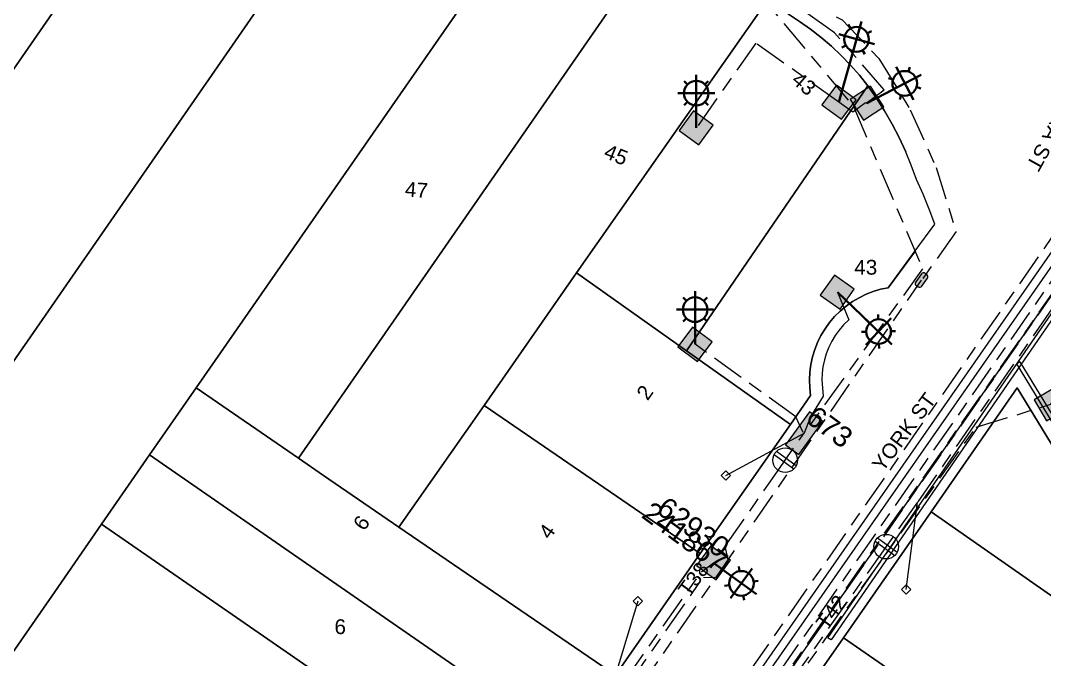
# Model space of a CAD drawing. Header units: metres. Extents: x 309980 to 311407, y 6249141 to 6251386.
# Drawn here: x 310549.5 to 310674.1, y 6249895.7 to 6249973.4 of the extents above; entities that cross this region are included whole.
import ezdxf
from ezdxf.enums import TextEntityAlignment as Align

# ---------------------------------------------------------------- set-up
doc = ezdxf.new("R2010")
doc.units = ezdxf.units.M
doc.linetypes.add('Cable Exist UG', pattern=[8.2, 4, -1.2, 1.8, -1.2])
doc.layers.get('0').update_dxf_attribs({"color": 6})
for name, color, linetype, lineweight in [('Cadastre Buildings_SP_EXT', 9, 'Continuous', 5), ('Cadastre Land Parcels_SP_EXT', 9, 'Continuous', 5), ('Cadastre Road Names_SP_HV_LV_SL_EXT', 9, 'Continuous', 5), ('Cadastre Roads_SP_EXT', 9, 'Continuous', 5)]:
    doc.layers.add(name, color=color, linetype=linetype, lineweight=lineweight)
for name, color, linetype in [('Equip_HV_EXT', 7, 'Continuous'), ('Equip_LV_EXT', 7, 'Continuous'), ('Equip_SP_SL_EXT', 7, 'Continuous'), ('Mains_HV_EXT', 7, 'Continuous'), ('Mains_LV_EXT', 7, 'Continuous'), ('Mains_LV_SL_EXT', 7, 'Continuous'), ('Mains_SL_EXT', 7, 'Continuous'), ('Mains_TR_EXT', 7, 'Continuous'), ('Services_SP_EXT', 7, 'Continuous'), ('SupportsUG_SP_LV_EXT', 7, 'Continuous'), ('SupportsUG_SP_LV_SL_EXT', 7, 'Continuous'), ('UG_Details_SP_MISC', 7, 'Continuous')]:
    doc.layers.add(name, color=color, linetype=linetype)
doc.styles.add('COLUMN_LABEL', font='arial.ttf')
doc.styles.add('iecARIAL', font='arial.ttf', dxfattribs={"height": 2})
doc.styles.add('POLE_LABEL', font='arial.ttf')
doc.styles.get("Standard").update_dxf_attribs({"font": 'arial.ttf'})
doc.linetypes.add('Cable P UG', pattern='A,6,-0.5,["P",Standard,S=1.7,R=0,X=0.5,Y=-1],-2.9', length=9.4)

# ---------------------------------------------------------------- blocks, each defined once
blk = doc.blocks.new('COLUMN_EXT')
blk.add_hatch(color=256).paths.add_polyline_path([(-1.49, 1.48), (-1.49, -1.49), (1.48, -1.49), (1.48, 1.48)])
blk.add_lwpolyline([(-1.49, -1.49), (1.48, -1.49), (1.48, 1.48), (-1.49, 1.48)], close=True)
for tag, height, style, flags, p in [('ASSET_NUM', 2.5, 'COLUMN_LABEL', 8, (2, 2)), ('STRUCTURE_PLANT_NUMBER', 0.2, 'POLE_LABEL', 9, (1.81, 0.03)), ('STREET_CODE', 0.2, 'COLUMN_LABEL', 9, (1.81, -0.2))]:
    blk.add_attdef(tag, text='', height=height, dxfattribs=dict(style=style, flags=flags)).set_placement(p, align=Align.MIDDLE_LEFT)
at = {"flags": 9}
for tag, p in [('COLUMN_TYPE', (1.81, -0.4)), ('OWNED_BY', (1.81, -0.6)), ('STATE', (1.81, -0.8)), ('USAGE', (1.81, -1)), ('LEGEND', (1.81, -1.2)), ('STREETNAME', (1.81, -1.6)), ('SUBURB', (1.81, -1.8)), ('LOCATION', (1.81, -1.4)), ('NOTES', (1.81, -2))]:
    blk.add_attdef(tag, text='', height=0.2, dxfattribs=at).set_placement(p, align=Align.MIDDLE_LEFT)
at = {"flags": 1}
blk.add_attdef('Z', (1.81, -2.35), '', height=0.2, dxfattribs=at)
blk = doc.blocks.new('PILLAR_EXT')
blk.add_hatch(color=256).paths.add_polyline_path([(-2.475, 0.99), (-2.475, -0.99), (2.475, -0.99), (2.475, 0.99)])
blk.add_lwpolyline([(-2.475, -0.99), (2.475, -0.99), (2.475, 0.99), (-2.475, 0.99)], close=True)
at = {"style": 'iecARIAL', "flags": 8}
blk.add_attdef('ASSET_NUM', (1.5, 3.5), '', height=2.5, dxfattribs=at)
for tag, p, flags in [('OWNED_BY', (0, -0.2), 9), ('STATE', (0, -0.4), 9), ('SUPPORT_TYPE', (0, -0.6), 9), ('USAGE', (0, -0.8), 9), ('LEGEND', (0, -1), 9), ('LOCATION', (0, -1.2), 9), ('NOTES', (0, -1.4), 9), ('STREETNAME', (0, -1.8), 9), ('SUBURB', (0, -2), 1), ('PARENT', (0, -1.6), 9)]:
    blk.add_attdef(tag, p, '', height=0.2, dxfattribs=dict(flags=flags))
blk = doc.blocks.new('*U145')
at = {"lineweight": 40}
for p, q in [((0, 0), (-0.35, -3.68)), ((-1.81, -3.58), (-1.45, -4.01)), ((-0.28, -2.93), (-0.71, -7.41)), ((1.74, -5.39), (-2.74, -4.96)), ((1.1, -3.86), (0.66, -4.22)), ((-2.09, -6.48), (-1.65, -6.13)), ((0.82, -6.76), (0.46, -6.33))]:
    blk.add_line(p, q, dxfattribs=at)
blk.add_circle((-0.5, -5.17), 1.5, dxfattribs=at)
at = {"style": 'iecARIAL', "flags": 8}
blk.add_attdef('ASSET_NUM', (1.5, 1.5), '', height=2.5, dxfattribs=at)
for tag, p, height, flags in [('CONSTRUCTED_VOLTAGE', (0.98, -0.65), 0.2, 9), ('CONTROL_TYPE', (0.98, -0.85), 0.2, 9), ('LANTERN_PURPOSE', (0.98, -1.05), 0.2, 9), ('LANTERN_TYPE', (0.98, -1.25), 0.2, 9), ('LNUMBER', (2.18, -3.25), 2.5, 8), ('OPERATING_VOLTAGE', (0.98, -1.65), 0.2, 9), ('ORIENTATION', (0.98, -1.85), 0.2, 9), ('OWNED_BY', (0.98, -2.05), 0.2, 9), ('STATE', (0.98, -2.25), 0.2, 9), ('NO_PHASES', (0.98, -1.45), 0.2, 9), ('USAGE', (0.98, -2.45), 0.2, 9), ('CEXIST', (0.98, -2.65), 0.2, 9), ('CNEW', (0.98, -2.85), 0.2, 9), ('CNUMBER', (0.98, -3.05), 0.2, 9), ('CREMOVE', (0.98, -3.25), 0.2, 9), ('CREPLACE', (0.98, -3.45), 0.2, 9), ('LKINGHEIGHT', (0.98, -3.65), 0.2, 9), ('LBRACKET', (0.98, -3.85), 0.2, 9), ('LBRACKETVOCAB', (0.98, -4.05), 0.2, 9), ('LCATEGORY', (0.98, -4.25), 0.2, 9), ('LCHARGE1', (0.98, -4.45), 0.2, 9), ('LCHARGE1PERCENT', (0.98, -4.65), 0.2, 9), ('LCHARGE2', (0.98, -4.85), 0.2, 9), ('LCHARGE2PERCENT', (0.98, -5.05), 0.2, 9), ('LCHARGE3', (0.98, -5.25), 0.2, 9), ('LCHARGE3PERCENT', (0.98, -5.45), 0.2, 9), ('LEXIST', (0.98, -5.65), 0.2, 9), ('LLAMP', (0.98, -5.85), 0.2, 9), ('LLAMPVOCAB', (0.98, -6.05), 0.2, 9), ('LMAST', (0.98, -6.25), 0.2, 9), ('LMASTVOCAB', (0.98, -6.45), 0.2, 9), ('LNEW', (0.98, -6.65), 0.2, 9), ('LANTNUMBER', (0.98, -6.85), 0.2, 9), ('LOUTREACH', (0.98, -7.25), 0.2, 9), ('LOUTREACHVOCAB', (0.98, -7.45), 0.2, 9), ('LRATECODE', (0.98, -7.65), 0.2, 9), ('LREMOVE', (0.98, -7.85), 0.2, 9), ('LREPLACE', (0.98, -8.05), 0.2, 9), ('LTYPE', (0.98, -8.25), 0.2, 9), ('LTYPEVOCAB', (0.98, -8.45), 0.2, 9), ('LEGEND', (0.98, -8.65), 0.2, 9), ('LOCATION', (0.98, -8.85), 0.2, 9), ('STREETNAME', (0.98, -9.25), 0.2, 9), ('SUBURB', (0.98, -9.45), 0.2, 1), ('NOTES', (0.98, -9.05), 0.2, 9)]:
    blk.add_attdef(tag, p, '', height=height, dxfattribs=dict(flags=flags))
blk = doc.blocks.new('SL_LANTERN_EXT')
at = {"lineweight": 40}
for p, q in [((0, 1.97), (0, 6.47)), ((-1.46, 5.68), (-1.06, 5.28)), ((1.46, 5.68), (1.06, 5.28)), ((-2.25, 4.22), (2.25, 4.22)), ((-1.46, 2.76), (-1.06, 3.16)), ((0, 0), (0, 2.72)), ((1.46, 2.76), (1.06, 3.16))]:
    blk.add_line(p, q, dxfattribs=at)
blk.add_circle((0, 4.22), 1.5, dxfattribs=at)
at = {"style": 'iecARIAL', "flags": 8}
blk.add_attdef('ASSET_NUM', (1.5, 1.5), '', height=2.5, dxfattribs=at)
for tag, p, height, flags in [('CONSTRUCTED_VOLTAGE', (0.98, -0.65), 0.2, 9), ('CONTROL_TYPE', (0.98, -0.85), 0.2, 9), ('LANTERN_PURPOSE', (0.98, -1.05), 0.2, 9), ('LANTERN_TYPE', (0.98, -1.25), 0.2, 9), ('LNUMBER', (2.18, -3.25), 2.5, 8), ('OPERATING_VOLTAGE', (0.98, -1.65), 0.2, 9), ('ORIENTATION', (0.98, -1.85), 0.2, 9), ('OWNED_BY', (0.98, -2.05), 0.2, 9), ('STATE', (0.98, -2.25), 0.2, 9), ('NO_PHASES', (0.98, -1.45), 0.2, 9), ('USAGE', (0.98, -2.45), 0.2, 9), ('CEXIST', (0.98, -2.65), 0.2, 9), ('CNEW', (0.98, -2.85), 0.2, 9), ('CNUMBER', (0.98, -3.05), 0.2, 9), ('CREMOVE', (0.98, -3.25), 0.2, 9), ('CREPLACE', (0.98, -3.45), 0.2, 9), ('LKINGHEIGHT', (0.98, -3.65), 0.2, 9), ('LBRACKET', (0.98, -3.85), 0.2, 9), ('LBRACKETVOCAB', (0.98, -4.05), 0.2, 9), ('LCATEGORY', (0.98, -4.25), 0.2, 9), ('LCHARGE1', (0.98, -4.45), 0.2, 9), ('LCHARGE1PERCENT', (0.98, -4.65), 0.2, 9), ('LCHARGE2', (0.98, -4.85), 0.2, 9), ('LCHARGE2PERCENT', (0.98, -5.05), 0.2, 9), ('LCHARGE3', (0.98, -5.25), 0.2, 9), ('LCHARGE3PERCENT', (0.98, -5.45), 0.2, 9), ('LEXIST', (0.98, -5.65), 0.2, 9), ('LLAMP', (0.98, -5.85), 0.2, 9), ('LLAMPVOCAB', (0.98, -6.05), 0.2, 9), ('LMAST', (0.98, -6.25), 0.2, 9), ('LMASTVOCAB', (0.98, -6.45), 0.2, 9), ('LNEW', (0.98, -6.65), 0.2, 9), ('LANTNUMBER', (0.98, -6.85), 0.2, 9), ('LOUTREACH', (0.98, -7.25), 0.2, 9), ('LOUTREACHVOCAB', (0.98, -7.45), 0.2, 9), ('LRATECODE', (0.98, -7.65), 0.2, 9), ('LREMOVE', (0.98, -7.85), 0.2, 9), ('LREPLACE', (0.98, -8.05), 0.2, 9), ('LTYPE', (0.98, -8.25), 0.2, 9), ('LTYPEVOCAB', (0.98, -8.45), 0.2, 9), ('LEGEND', (0.98, -8.65), 0.2, 9), ('LOCATION', (0.98, -8.85), 0.2, 9), ('STREETNAME', (0.98, -9.25), 0.2, 9), ('SUBURB', (0.98, -9.45), 0.2, 1), ('NOTES', (0.98, -9.05), 0.2, 9)]:
    blk.add_attdef(tag, p, '', height=height, dxfattribs=dict(flags=flags))
blk = doc.blocks.new('*U178')
at = {"lineweight": 40}
for p, q in [((1.13, 9.45), (1.4, 8.96)), ((1.53, 5.48), (2.75, 9.82)), ((-0.03, 8.26), (4.31, 7.05)), ((3.94, 8.66), (3.45, 8.39)), ((0.34, 6.64), (0.83, 6.92)), ((3.15, 5.85), (2.88, 6.34)), ((0, 0), (1.74, 6.21))]:
    blk.add_line(p, q, dxfattribs=at)
blk.add_circle((2.14, 7.65), 1.5, dxfattribs=at)
at = {"style": 'iecARIAL', "flags": 8}
blk.add_attdef('ASSET_NUM', (1.5, 1.5), '', height=2.5, dxfattribs=at)
for tag, p, height, flags in [('CONSTRUCTED_VOLTAGE', (0.98, -0.65), 0.2, 9), ('CONTROL_TYPE', (0.98, -0.85), 0.2, 9), ('LANTERN_PURPOSE', (0.98, -1.05), 0.2, 9), ('LANTERN_TYPE', (0.98, -1.25), 0.2, 9), ('LNUMBER', (2.18, -3.25), 2.5, 8), ('OPERATING_VOLTAGE', (0.98, -1.65), 0.2, 9), ('ORIENTATION', (0.98, -1.85), 0.2, 9), ('OWNED_BY', (0.98, -2.05), 0.2, 9), ('STATE', (0.98, -2.25), 0.2, 9), ('NO_PHASES', (0.98, -1.45), 0.2, 9), ('USAGE', (0.98, -2.45), 0.2, 9), ('CEXIST', (0.98, -2.65), 0.2, 9), ('CNEW', (0.98, -2.85), 0.2, 9), ('CNUMBER', (0.98, -3.05), 0.2, 9), ('CREMOVE', (0.98, -3.25), 0.2, 9), ('CREPLACE', (0.98, -3.45), 0.2, 9), ('LKINGHEIGHT', (0.98, -3.65), 0.2, 9), ('LBRACKET', (0.98, -3.85), 0.2, 9), ('LBRACKETVOCAB', (0.98, -4.05), 0.2, 9), ('LCATEGORY', (0.98, -4.25), 0.2, 9), ('LCHARGE1', (0.98, -4.45), 0.2, 9), ('LCHARGE1PERCENT', (0.98, -4.65), 0.2, 9), ('LCHARGE2', (0.98, -4.85), 0.2, 9), ('LCHARGE2PERCENT', (0.98, -5.05), 0.2, 9), ('LCHARGE3', (0.98, -5.25), 0.2, 9), ('LCHARGE3PERCENT', (0.98, -5.45), 0.2, 9), ('LEXIST', (0.98, -5.65), 0.2, 9), ('LLAMP', (0.98, -5.85), 0.2, 9), ('LLAMPVOCAB', (0.98, -6.05), 0.2, 9), ('LMAST', (0.98, -6.25), 0.2, 9), ('LMASTVOCAB', (0.98, -6.45), 0.2, 9), ('LNEW', (0.98, -6.65), 0.2, 9), ('LANTNUMBER', (0.98, -6.85), 0.2, 9), ('LOUTREACH', (0.98, -7.25), 0.2, 9), ('LOUTREACHVOCAB', (0.98, -7.45), 0.2, 9), ('LRATECODE', (0.98, -7.65), 0.2, 9), ('LREMOVE', (0.98, -7.85), 0.2, 9), ('LREPLACE', (0.98, -8.05), 0.2, 9), ('LTYPE', (0.98, -8.25), 0.2, 9), ('LTYPEVOCAB', (0.98, -8.45), 0.2, 9), ('LEGEND', (0.98, -8.65), 0.2, 9), ('LOCATION', (0.98, -8.85), 0.2, 9), ('STREETNAME', (0.98, -9.25), 0.2, 9), ('SUBURB', (0.98, -9.45), 0.2, 1), ('NOTES', (0.98, -9.05), 0.2, 9)]:
    blk.add_attdef(tag, p, '', height=height, dxfattribs=dict(flags=flags))
blk = doc.blocks.new('*U177')
at = {"lineweight": 40}
for p, q in [((0, 0), (3.94, -3.76)), ((3.39, -3.24), (6.64, -6.35)), ((6.57, -3.16), (3.46, -6.42)), ((4.97, -2.73), (4.98, -3.29)), ((2.96, -4.84), (3.52, -4.83)), ((7.08, -4.74), (6.52, -4.76)), ((5.07, -6.85), (5.05, -6.29))]:
    blk.add_line(p, q, dxfattribs=at)
blk.add_circle((5.02, -4.79), 1.5, dxfattribs=at)
at = {"style": 'iecARIAL', "flags": 8}
blk.add_attdef('ASSET_NUM', (1.5, 1.5), '', height=2.5, dxfattribs=at)
for tag, p, height, flags in [('CONSTRUCTED_VOLTAGE', (0.98, -0.65), 0.2, 9), ('CONTROL_TYPE', (0.98, -0.85), 0.2, 9), ('LANTERN_PURPOSE', (0.98, -1.05), 0.2, 9), ('LANTERN_TYPE', (0.98, -1.25), 0.2, 9), ('LNUMBER', (2.18, -3.25), 2.5, 8), ('OPERATING_VOLTAGE', (0.98, -1.65), 0.2, 9), ('ORIENTATION', (0.98, -1.85), 0.2, 9), ('OWNED_BY', (0.98, -2.05), 0.2, 9), ('STATE', (0.98, -2.25), 0.2, 9), ('NO_PHASES', (0.98, -1.45), 0.2, 9), ('USAGE', (0.98, -2.45), 0.2, 9), ('CEXIST', (0.98, -2.65), 0.2, 9), ('CNEW', (0.98, -2.85), 0.2, 9), ('CNUMBER', (0.98, -3.05), 0.2, 9), ('CREMOVE', (0.98, -3.25), 0.2, 9), ('CREPLACE', (0.98, -3.45), 0.2, 9), ('LKINGHEIGHT', (0.98, -3.65), 0.2, 9), ('LBRACKET', (0.98, -3.85), 0.2, 9), ('LBRACKETVOCAB', (0.98, -4.05), 0.2, 9), ('LCATEGORY', (0.98, -4.25), 0.2, 9), ('LCHARGE1', (0.98, -4.45), 0.2, 9), ('LCHARGE1PERCENT', (0.98, -4.65), 0.2, 9), ('LCHARGE2', (0.98, -4.85), 0.2, 9), ('LCHARGE2PERCENT', (0.98, -5.05), 0.2, 9), ('LCHARGE3', (0.98, -5.25), 0.2, 9), ('LCHARGE3PERCENT', (0.98, -5.45), 0.2, 9), ('LEXIST', (0.98, -5.65), 0.2, 9), ('LLAMP', (0.98, -5.85), 0.2, 9), ('LLAMPVOCAB', (0.98, -6.05), 0.2, 9), ('LMAST', (0.98, -6.25), 0.2, 9), ('LMASTVOCAB', (0.98, -6.45), 0.2, 9), ('LNEW', (0.98, -6.65), 0.2, 9), ('LANTNUMBER', (0.98, -6.85), 0.2, 9), ('LOUTREACH', (0.98, -7.25), 0.2, 9), ('LOUTREACHVOCAB', (0.98, -7.45), 0.2, 9), ('LRATECODE', (0.98, -7.65), 0.2, 9), ('LREMOVE', (0.98, -7.85), 0.2, 9), ('LREPLACE', (0.98, -8.05), 0.2, 9), ('LTYPE', (0.98, -8.25), 0.2, 9), ('LTYPEVOCAB', (0.98, -8.45), 0.2, 9), ('LEGEND', (0.98, -8.65), 0.2, 9), ('LOCATION', (0.98, -8.85), 0.2, 9), ('STREETNAME', (0.98, -9.25), 0.2, 9), ('SUBURB', (0.98, -9.45), 0.2, 1), ('NOTES', (0.98, -9.05), 0.2, 9)]:
    blk.add_attdef(tag, p, '', height=height, dxfattribs=dict(flags=flags))
blk = doc.blocks.new('CCP_EXT')
at = {"flags": 9}
for tag, p in [('STATE', (0, -1.8)), ('LEGEND', (0, -1.4)), ('LIFE_SUPPORT', (0, -1.6)), ('NOTES', (0, -2))]:
    blk.add_attdef(tag, text='', height=0.2, dxfattribs=at).set_placement(p, align=Align.MIDDLE_LEFT)
blk.add_wipeout([(0, 0.57), (0.57, 0), (0, -0.57), (-0.57, 0)])
blk.add_lwpolyline([(-0.57, 0), (0, 0.57), (0.57, 0), (0, -0.57), (-0.57, 0)])
at = {"flags": 1}
blk.add_attdef('Z', (0, 0), '', height=0.2, dxfattribs=at)
at = {"flags": 9}
for tag, p in [('CCP_TYPE', (0, 0)), ('CONSTRUCTED_VOLTAGE', (0, -0.2)), ('OPERATING_VOLTAGE', (0, -0.6)), ('ORIENTATION', (0, -0.8)), ('OWNED_BY', (0, -1)), ('NO_PHASES', (0, -0.4)), ('USAGE', (0, -1.2))]:
    blk.add_attdef(tag, text='', height=0.2, dxfattribs=at).set_placement(p, align=Align.MIDDLE_LEFT)
blk = doc.blocks.new('HV_STJ_EXT')
h = blk.add_hatch(color=256)
edge = h.paths.add_edge_path()
edge.add_ellipse((-0.59, 0.13), major_axis=(0.226, 0.226), ratio=1, start_angle=45, end_angle=135)
edge.add_line((-0.91, 0.13), (-0.91, -0.13))
edge.add_ellipse((-0.59, -0.13), major_axis=(0.226, 0.226), ratio=1, start_angle=135, end_angle=225)
edge.add_line((-0.59, -0.45), (0.59, -0.45))
edge.add_ellipse((0.59, -0.13), major_axis=(-0.226, 0.226), ratio=1, start_angle=135, end_angle=225)
edge.add_line((0.91, -0.13), (0.91, 0.13))
edge.add_ellipse((0.59, 0.13), major_axis=(-0.226, 0.226), ratio=1, start_angle=225, end_angle=315)
edge.add_line((0.59, 0.45), (-0.59, 0.45))
blk.add_lwpolyline([(-0.91, 0.13), (-0.91, -0.13, 0.414214), (-0.59, -0.45), (0.59, -0.45, 0.414214), (0.91, -0.13), (0.91, 0.13, 0.414214), (0.59, 0.45), (-0.59, 0.45, 0.414214)], format="xyb", close=True)
for tag, flags, p in [('ORIENTATION', 9, (1.5, 0)), ('Z', 1, (1.5, -0.8)), ('USAGE', 9, (1.5, -0.2)), ('LEGEND', 9, (1.5, -0.4)), ('NOTES', 9, (1.5, -0.6))]:
    blk.add_attdef(tag, text='', height=0.2, dxfattribs=dict(flags=flags)).set_placement(p, align=Align.MIDDLE_LEFT)
blk = doc.blocks.new('LV_UG_LINKS_CLOSED_EXT')
blk.add_wipeout([(-1.06, 1.06), (-1.18, 0.92), (-1.29, 0.76), (-1.37, 0.59), (-1.43, 0.42), (-1.48, 0.23), (-1.49, 0.05), (-1.49, -0.14), (-1.46, -0.33), (-1.41, -0.51), (-1.33, -0.68), (-1.24, -0.84), (-1.12, -0.99), (-0.99, -1.12), (-0.84, -1.24), (-0.68, -1.33), (-0.51, -1.41), (-0.33, -1.46), (-0.14, -1.49), (0.05, -1.49), (0.23, -1.48), (0.42, -1.43), (0.59, -1.37), (0.76, -1.29), (0.92, -1.18), (1.06, -1.06), (1.18, -0.92), (1.29, -0.76), (1.37, -0.59), (1.43, -0.42), (1.48, -0.23), (1.49, -0.05), (1.49, 0.14), (1.46, 0.33), (1.41, 0.51), (1.33, 0.68), (1.24, 0.84), (1.12, 0.99), (0.99, 1.12), (0.84, 1.24), (0.68, 1.33), (0.51, 1.41), (0.33, 1.46), (0.14, 1.49), (-0.05, 1.49), (-0.23, 1.48), (-0.42, 1.43), (-0.59, 1.37), (-0.76, 1.29), (-0.92, 1.18)])
for p, q in [((-0.25, -1.48), (-0.25, 1.48)), ((0.25, -1.48), (0.25, 1.48))]:
    blk.add_line(p, q)
blk.add_circle((0, 0), 1.5)
at = {"flags": 9}
for tag, p in [('ACTUAL_STATUS', (0, 0)), ('CONSTRUCTED_VOLTAGE', (0, -0.2)), ('OPERATING_VOLTAGE', (0, -0.6)), ('ORIENTATION', (0, -0.8)), ('STATE', (0, -1)), ('SWITCH_TYPE', (0, -1.2)), ('NO_PHASES', (0, -0.4)), ('USAGE', (0, -1.4)), ('NOTES', (0, -1.6))]:
    blk.add_attdef(tag, text='', height=0.2, dxfattribs=at).set_placement(p, align=Align.MIDDLE_LEFT)
at = {"flags": 1}
blk.add_attdef('Z', (0, 0), '', height=0.2, dxfattribs=at)

msp = doc.modelspace()

# ---------------------------------------------------------------- linework, layer by layer
at = {"layer": 'Cadastre Buildings_SP_EXT', "linetype": 'Continuous'}
for points in [[(310559.82, 6249983.66), (310533.98, 6249985.56), (310511.01, 6249952.6), (310529.44, 6249939.85), (310559.82, 6249983.66)], [(310583.26, 6249981.91), (310571.45, 6249982.79), (310559.82, 6249983.66), (310529.44, 6249939.85), (310515.05, 6249918.95), (310523.35, 6249913.12), (310531.58, 6249907.37), (310583.26, 6249981.91)], [(310548.15, 6249896.01), (310553.69, 6249903.93), (310559.35, 6249912.15), (310565.18, 6249920.6), (310570.87, 6249928.74), (310606.64, 6249980.22), (310594.79, 6249981.07), (310583.26, 6249981.91), (310531.58, 6249907.37), (310539.69, 6249901.71), (310548.15, 6249896.01)]]:
    msp.add_lwpolyline(points, close=True, dxfattribs=at)
at = {"layer": 'Cadastre Land Parcels_SP_EXT', "linetype": 'Continuous'}
for points in [[(310624.06, 6249978.91), (310606.64, 6249980.22), (310570.87, 6249928.74), (310583.31, 6249920.2), (310624.06, 6249978.91)], [(310633.51, 6249978.25), (310627.64, 6249978.66), (310624.06, 6249978.91), (310583.31, 6249920.2), (310586.38, 6249918.07), (310595.54, 6249911.81), (310605.9, 6249926.6), (310617.17, 6249942.74), (310640.28, 6249975.65), (310640.06, 6249975.76), (310638.48, 6249976.51), (310636.85, 6249977.18), (310635.19, 6249977.76), (310633.51, 6249978.25)], [(310652.61, 6249965.47), (310651.58, 6249966.74), (310650.5, 6249967.97), (310649.36, 6249969.14), (310648.16, 6249970.27), (310646.92, 6249971.33), (310645.63, 6249972.34), (310644.3, 6249973.29), (310642.93, 6249974.18), (310641.51, 6249975), (310640.28, 6249975.65), (310617.17, 6249942.74), (310630.54, 6249933.25), (310652.61, 6249965.47)], [(310657.18, 6249957.5), (310656.4, 6249959.17), (310655.55, 6249960.8), (310654.63, 6249962.4), (310653.65, 6249963.95), (310652.61, 6249965.47), (310630.54, 6249933.25), (310643.21, 6249924.28), (310645.64, 6249927.82), (310645.53, 6249928.76), (310645.49, 6249929.7), (310645.54, 6249930.64), (310645.66, 6249931.57), (310645.86, 6249932.5), (310646.14, 6249933.4), (310646.48, 6249934.27), (310646.9, 6249935.12), (310647.39, 6249935.92), (310647.94, 6249936.69), (310648.55, 6249937.41), (310649.22, 6249938.07), (310649.95, 6249938.68), (310650.72, 6249939.22), (310651.53, 6249939.7), (310652.38, 6249940.11), (310653.26, 6249940.45), (310654.16, 6249940.72), (310655.08, 6249940.91), (310658.37, 6249945.39), (310660.74, 6249948.62), (310660.07, 6249950.47), (310659.34, 6249952.29), (310658.53, 6249954.08), (310657.89, 6249955.8), (310657.18, 6249957.5)], [(310643.21, 6249924.28), (310630.54, 6249933.25), (310617.17, 6249942.74), (310605.9, 6249926.6), (310632.2, 6249908.59), (310643.21, 6249924.28)], [(310583.31, 6249920.2), (310570.87, 6249928.74), (310565.18, 6249920.6), (310616.06, 6249885.43), (310621.91, 6249893.82), (310595.54, 6249911.81), (310586.38, 6249918.07), (310583.31, 6249920.2)], [(310693.34, 6249891.79), (310670.76, 6249928.72), (310660.3, 6249913.66), (310693.25, 6249890.68), (310693.34, 6249891.79)], [(310632.2, 6249908.59), (310605.9, 6249926.6), (310595.54, 6249911.81), (310621.91, 6249893.82), (310632.2, 6249908.59)], [(310616.06, 6249885.43), (310565.18, 6249920.6), (310559.35, 6249912.15), (310610.2, 6249877.01), (310616.06, 6249885.43)], [(310610.2, 6249877.01), (310559.35, 6249912.15), (310553.69, 6249903.93), (310548.15, 6249896.01), (310542.2, 6249887.43), (310530.78, 6249870.99), (310581.33, 6249835.74), (310587.25, 6249844.17), (310592.88, 6249852.26), (310598.72, 6249860.58), (310604.38, 6249868.69), (310610.2, 6249877.01)], [(310698.39, 6249864.61), (310649.63, 6249898.36), (310639.36, 6249883.68), (310690.66, 6249848.04), (310705.64, 6249837.64), (310698.39, 6249864.61)]]:
    msp.add_lwpolyline(points, close=True, dxfattribs=at)
at = {"layer": 'Cadastre Roads_SP_EXT', "linetype": 'Continuous'}
for points in [[(310634.33, 6249978.19), (310633.51, 6249978.25), (310635.19, 6249977.76), (310636.85, 6249977.18), (310638.48, 6249976.51), (310640.06, 6249975.76), (310640.28, 6249975.65), (310641.51, 6249975), (310642.93, 6249974.18), (310644.3, 6249973.29), (310645.63, 6249972.34), (310646.92, 6249971.33), (310648.16, 6249970.27), (310649.36, 6249969.14), (310650.5, 6249967.97), (310651.58, 6249966.74), (310652.61, 6249965.47), (310653.65, 6249963.95), (310654.63, 6249962.4), (310655.55, 6249960.8), (310656.4, 6249959.17), (310657.18, 6249957.5), (310657.26, 6249957.48)], [(310670.77, 6249928.73), (310670.76, 6249928.72), (310693.34, 6249891.79), (310696.7, 6249886.29), (310699.45, 6249881.96), (310704.24, 6249875.06), (310705.8, 6249873.05), (310709.38, 6249868.43), (310714.87, 6249862.07), (310730.11, 6249875.93), (310725.34, 6249881.5), (310720.87, 6249887.31), (310719.01, 6249889.99), (310715.34, 6249895.6), (310711.78, 6249901.07), (310708.5, 6249906.72), (310708.44, 6249906.84), (310704.57, 6249913.39), (310699.37, 6249922.13), (310687.15, 6249942.17), (310685.19, 6249949.36), (310685.19, 6249949.36)]]:
    msp.add_lwpolyline(points, dxfattribs=at)
at = {"layer": 'Mains_HV_EXT', "linetype": 'Cable Exist UG'}
msp.add_lwpolyline([(310600, 6249983.76), (310633.44, 6249981.09), (310641.62, 6249977.9), (310649.46, 6249973.47), (310653.95, 6249968.8), (310657.77, 6249962.53), (310660.9, 6249955.53), (310663.34, 6249947.74), (310659.14, 6249941.84)], dxfattribs=at)
at = {"layer": 'Mains_LV_EXT', "linetype": 'Cable Exist UG'}
for points in [[(310618.16, 6249981.44), (310621.86, 6249981.17), (310634.69, 6249980.36), (310637.09, 6249979.32), (310650.89, 6249962.88), (310659.27, 6249943.22), (310644.85, 6249923.23)], [(310679.69, 6249945.08), (310658.65, 6249914.85)]]:
    msp.add_lwpolyline(points, dxfattribs=at)
at = {"layer": 'Mains_LV_SL_EXT', "linetype": 'Cable Exist UG'}
for points in [[(310648.89, 6249940.37), (310650.27, 6249936.99), (310650.27, 6249936.99), (310649.65, 6249936.39), (310649.11, 6249935.77), (310648.63, 6249935.09), (310648.21, 6249934.41), (310647.87, 6249933.67), (310647.55, 6249932.89), (310647.31, 6249932.13), (310647.13, 6249931.31), (310647.03, 6249930.53), (310646.99, 6249929.73), (310647.17, 6249927.72), (310645.62, 6249925.21), (310644.85, 6249923.23)], [(310644.73, 6249923.29), (310643.84, 6249925.21), (310631.58, 6249934.03)]]:
    msp.add_lwpolyline(points, dxfattribs=at)
at = {"layer": 'Mains_SL_EXT', "linetype": 'Cable Exist UG'}
for points in [[(310652.39, 6249963.33), (310654.59, 6249964.98), (310648.54, 6249971.9), (310642.41, 6249976.27), (310636.78, 6249978.68), (310633.49, 6249979.63), (310630.1, 6249979.94), (310628.39, 6249980.75)], [(310649.09, 6249963.46), (310638.96, 6249970.63), (310631.72, 6249960.34)], [(310649.09, 6249963.51), (310650.77, 6249962.31), (310652.33, 6249963.43)]]:
    msp.add_lwpolyline(points, dxfattribs=at)
at = {"layer": 'UG_Details_SP_MISC'}
for p, q in [((310670.68, 6249931.64), (310670.89, 6249931.76)), ((310671.09, 6249931.89), (310670.89, 6249931.76)), ((310671.09, 6249931.89), (310691.14, 6249899.04)), ((310670.68, 6249931.64), (310690.73, 6249898.79)), ((310647.75, 6249898.37), (310647.95, 6249898.23)), ((310648.15, 6249898.1), (310647.95, 6249898.23))]:
    msp.add_line(p, q, dxfattribs=at)

# ---------------------------------------------------------------- block references
at = {"layer": 'Equip_HV_EXT', "rotation": 54.58692551820745}
msp.add_blockref('HV_STJ_EXT', (310659.14, 6249941.84), dxfattribs=at)
at = {"layer": 'Equip_SP_SL_EXT'}
for name, p in [('*U178', (310649.09, 6249963.46)), ('SL_LANTERN_EXT', (310631.72, 6249960.34)), ('SL_LANTERN_EXT', (310631.58, 6249934.03)), ('*U177', (310648.89, 6249940.37))]:
    msp.add_blockref(name, p, dxfattribs=at)
for name, p, rotation in [('*U145', (310652.49, 6249963.35), 123.1707146988092), ('SL_LANTERN_EXT', (310674.87, 6249926.74), 300.5975001470623)]:
    msp.add_blockref(name, p, dxfattribs=dict(at, rotation=rotation))
ref = msp.add_blockref('SL_LANTERN_EXT', (310633.81, 6249907.46), dxfattribs=dict(at, rotation=233.8456433722774))
ref.add_attrib('ASSET_NUM', '62930', dxfattribs={"layer": '0', "height": 2.5, "rotation": 324.0844, "style": 'iecARIAL'}).set_placement((310635.31, 6249908.96), align=Align.MIDDLE_RIGHT)
at = {"layer": 'Services_SP_EXT'}
msp.add_blockref('CCP_EXT', (310657.25, 6249904.23), dxfattribs=at)
at = {"layer": 'SupportsUG_SP_LV_EXT'}
ref = msp.add_blockref('PILLAR_EXT', (310644.85, 6249923.23), dxfattribs=dict(at, rotation=233.8388406352813))
ref.add_attrib('ASSET_NUM', '673', dxfattribs={"layer": '0', "height": 2.5, "rotation": 323.5879, "style": 'iecARIAL'}).set_placement((310646.35, 6249926.73), align=Align.TOP_LEFT)
at = {"layer": 'SupportsUG_SP_LV_SL_EXT'}
for p, rotation in [((310649.09, 6249963.46), 143.5148999199118), ((310652.49, 6249963.35), 123.1707146988092), ((310631.72, 6249960.34), 233.5962430145869), ((310648.89, 6249940.37), 324.6706773613815), ((310631.58, 6249934.03), 323.5878501609246), ((310674.87, 6249926.74), 300.5975001470623)]:
    msp.add_blockref('COLUMN_EXT', p, dxfattribs=dict(at, rotation=rotation))
ref = msp.add_blockref('COLUMN_EXT', (310633.81, 6249907.46), dxfattribs=dict(at, rotation=233.8456433722774))
ref.add_attrib('ASSET_NUM', '241867', dxfattribs={"layer": '0', "height": 2.5, "rotation": 323.8819, "style": 'COLUMN_LABEL'}).set_placement((310635.81, 6249908.21), align=Align.TOP_RIGHT)

# ---------------------------------------------------------------- texts
at = {"layer": 'Cadastre Land Parcels_SP_EXT'}
for s, rotation, p in [('43', 319.3202, (310643.19, 6249965.95)), ('45', 337.7939, (310620.34, 6249956.78)), ('47', 355.8195, (310596.22, 6249952.02)), ('2', 55.0045, (310625.8, 6249927.09)), ('6', 55.2452, (310591.32, 6249911.24)), ('4', 55.0117, (310613.89, 6249910.2))]:
    msp.add_text(s, height=1.8, rotation=rotation, dxfattribs=at).set_placement(p)
for s, p in [('43', (310650.95, 6249942.5)), ('6', (310587.7, 6249898.8))]:
    msp.add_text(s, height=1.8, dxfattribs=at).set_placement(p)
at = {"layer": 'Cadastre Road Names_SP_HV_LV_SL_EXT'}
for s, rotation, p in [('BARBARA ST', 240.8917, (310679.57, 6249969.73)), ('YORK ST', 53.205, (310654.41, 6249918.41))]:
    msp.add_text(s, height=1.8, rotation=rotation, dxfattribs=at).set_placement(p)
at = {"layer": 'Mains_LV_EXT'}
for s, rotation, p in [('T38', 53.935, (310630.84, 6249903.2)), ('T42', 53.6857, (310647.6, 6249899.19))]:
    msp.add_text(s, height=1.8, rotation=rotation, dxfattribs=at).set_placement(p)

# ---------------------------------------------------------------- next in the draw order: linework, layer by layer
at = {"layer": 'Cadastre Buildings_SP_EXT', "linetype": 'Continuous'}
msp.add_lwpolyline([(310693.25, 6249890.68), (310660.3, 6249913.66), (310649.63, 6249898.36), (310698.39, 6249864.61), (310692.82, 6249885.51), (310693.25, 6249890.68)], close=True, dxfattribs=at)

# ---------------------------------------------------------------- next in the draw order: block references
at = {"layer": 'Services_SP_EXT'}
for p in [(310635.32, 6249918.08), (310624.63, 6249902.79)]:
    msp.add_blockref('CCP_EXT', p, dxfattribs=at)

# ---------------------------------------------------------------- next in the draw order: linework, layer by layer
at = {"layer": 'Cadastre Roads_SP_EXT', "linetype": 'Continuous'}
for points in [[(310658.26, 6249945.24), (310655.08, 6249940.91), (310654.16, 6249940.72), (310653.26, 6249940.45), (310652.38, 6249940.11), (310651.53, 6249939.7), (310650.72, 6249939.22), (310649.95, 6249938.68), (310649.22, 6249938.07), (310648.55, 6249937.41), (310647.94, 6249936.69), (310647.39, 6249935.92), (310646.9, 6249935.12), (310646.48, 6249934.27), (310646.14, 6249933.4), (310645.86, 6249932.5), (310645.66, 6249931.57), (310645.54, 6249930.64), (310645.49, 6249929.7), (310645.53, 6249928.76), (310645.64, 6249927.82), (310643.21, 6249924.28), (310632.2, 6249908.59), (310621.91, 6249893.82)], [(310546.35, 6249750.35), (310552.09, 6249758.57), (310557.72, 6249766.65), (310563.54, 6249774.99), (310569.1, 6249782.9), (310575, 6249791.35), (310575.46, 6249792.01), (310580.87, 6249799.73), (310586.43, 6249807.69), (310594.64, 6249819.42), (310603.98, 6249832.84), (310610.83, 6249842.67), (310618.06, 6249852.97), (310626.63, 6249865.29), (310628.56, 6249868.07), (310639.36, 6249883.68), (310649.63, 6249898.36), (310660.3, 6249913.66), (310670.76, 6249928.72), (310670.76, 6249928.72)]]:
    msp.add_lwpolyline(points, dxfattribs=at)
at = {"layer": 'Mains_HV_EXT', "linetype": 'Cable P UG'}
for points in [[(310499.28, 6249307.21), (310480.87, 6249324.6), (310543.52, 6249415.46), (310407.88, 6249509.37), (310449.15, 6249568.56), (310455.97, 6249578.33), (310455.97, 6249578.33), (310519.21, 6249669.03), (310516.97, 6249696.2), (310525.14, 6249722.85), (310535.09, 6249744.62), (310693.3, 6249971.56), (310678.84, 6249993.5), (310699.61, 6250276.28), (310697.32, 6250447.42), (310712.36, 6250491.27), (310443.88, 6250655.55), (310836.73, 6250922.55), (310838.96, 6250937.88), (310821.75, 6250965.93), (310997.43, 6251073.89), (311001.2, 6251084.45), (310842.25, 6251343.04)], [(310500.97, 6249307.26), (310481.22, 6249324.9), (310543.56, 6249415.58), (310409.27, 6249509.63), (310449.85, 6249567.82), (310456.61, 6249577.51), (310456.61, 6249577.51), (310520.24, 6249668.76), (310517.98, 6249696.08), (310526.07, 6249722.49), (310535.97, 6249744.12), (310694.51, 6249971.55), (310679.87, 6249993.77), (310700.66, 6250275.8), (310698.7, 6250447.2), (310713.92, 6250491.32), (310445.73, 6250655.59), (310837.63, 6250921.98), (310840.26, 6250937.89), (310823.3, 6250965.71), (310998.25, 6251073.22), (311002.31, 6251084.56), (310866.6, 6251305.34), (310901.49, 6251326.77)], [(310502.48, 6249307.3), (310483.85, 6249325.19), (310546.33, 6249416.08), (310412.06, 6249510.12), (310451.49, 6249566.67), (310458.25, 6249576.36), (310458.25, 6249576.36), (310522.29, 6249668.2), (310520, 6249695.86), (310527.95, 6249721.78), (310537.71, 6249743.13), (310696.93, 6249971.52), (310681.91, 6249994.3), (310702.66, 6250275.73), (310700.71, 6250446.88)]]:
    msp.add_lwpolyline(points, dxfattribs=at)
at = {"layer": 'Mains_SL_EXT', "linetype": 'Cable Exist UG'}
msp.add_lwpolyline([(310617.76, 6249884.46), (310618.27, 6249886.37), (310632.36, 6249906.38), (310633.81, 6249907.46)], dxfattribs=at)
at = {"layer": 'Services_SP_EXT'}
msp.add_lwpolyline([(310624.63, 6249902.79), (310620.09, 6249887.82)], dxfattribs=at)

# ---------------------------------------------------------------- next in the draw order: block references
at = {"layer": 'Equip_LV_EXT'}
for p, rotation in [((310642.54, 6249919.94), 53.93469995011677), ((310654.83, 6249909.43), 233.6132498716588)]:
    msp.add_blockref('LV_UG_LINKS_CLOSED_EXT', p, dxfattribs=dict(at, rotation=rotation))

# ---------------------------------------------------------------- next in the draw order: linework, layer by layer
at = {"layer": 'Mains_HV_EXT', "linetype": 'Cable Exist UG'}
for points in [[(310668.51, 6250004.46), (310668.25, 6250001.36), (310670.48, 6250001.28), (310679.15, 6250000.62), (310681.72, 6249999.65), (310681.19, 6249991.73), (310715.12, 6249989.03), (310712.76, 6249977.51), (310709.01, 6249977.74), (310699.42, 6249978.38), (310679.69, 6249950.58), (310680.41, 6249947.92), (310637.27, 6249886.28), (310638.15, 6249885.33)], [(310644.13, 6249878.36), (310624.76, 6249892.17), (310659.14, 6249941.84)]]:
    msp.add_lwpolyline(points, dxfattribs=at)
at = {"layer": 'Mains_LV_EXT', "linetype": 'Cable Exist UG'}
for points in [[(310623.34, 6249892.48), (310632.61, 6249905.73), (310634.27, 6249905.7), (310635.64, 6249907.66), (310635.25, 6249909.5), (310641.28, 6249918.13), (310644.85, 6249923.23)], [(310658.65, 6249914.85), (310654.83, 6249909.43)], [(310654.83, 6249909.43), (310637.37, 6249884.71), (310644.32, 6249879.75), (310645.78, 6249874.44)]]:
    msp.add_lwpolyline(points, dxfattribs=at)
at = {"layer": 'Mains_LV_SL_EXT', "linetype": 'Cable Exist UG'}
msp.add_lwpolyline([(310640.21, 6249872.03), (310643.67, 6249880), (310637.57, 6249884.35), (310665.79, 6249923.95), (310674.87, 6249926.74)], dxfattribs=at)
at = {"layer": 'Mains_TR_EXT', "linetype": 'Cable Exist UG'}
for points in [[(310893.38, 6251330.71), (310881.44, 6251332.35), (310843.91, 6251386.36), (310830.55, 6251365.89), (311003.41, 6251084.68), (310999.07, 6251072.55), (310824.67, 6250965.38), (310841.31, 6250938.09), (310838.55, 6250921.39), (310447.57, 6250655.63), (310715.13, 6250491.75), (310699.71, 6250447.04), (310701.66, 6250275.76), (310680.89, 6249994.03), (310695.72, 6249971.53), (310536.84, 6249743.62), (310527.01, 6249722.13), (310518.99, 6249695.97), (310521.27, 6249668.48), (310457.43, 6249576.93)], [(310841.4, 6251342.52), (311000.1, 6251084.33), (310996.6, 6251074.56), (310820.38, 6250966.26), (310837.92, 6250937.66), (310835.81, 6250923.13), (310442.04, 6250655.5), (310711.15, 6250490.83), (310696.31, 6250447.59), (310698.61, 6250276.31), (310677.82, 6249993.23), (310692.09, 6249971.58), (310534.22, 6249745.12), (310524.2, 6249723.2), (310515.95, 6249696.31), (310518.19, 6249669.31), (310455.15, 6249578.91)]]:
    msp.add_lwpolyline(points, dxfattribs=at)
at = {"layer": 'Services_SP_EXT'}
for points in [[(310635.32, 6249918.08), (310644.85, 6249923.23)], [(310657.25, 6249904.23), (310658.65, 6249914.85)]]:
    msp.add_lwpolyline(points, dxfattribs=at)
at = {"layer": 'UG_Details_SP_MISC'}
for p, q in [((310691.83, 6249962.35), (310647.75, 6249898.37)), ((310692.23, 6249962.08), (310648.15, 6249898.1))]:
    msp.add_line(p, q, dxfattribs=at)
at = {"layer": 'UG_Details_SP_MISC', "color": 7, "linetype": 'Cable Exist UG', "flags": 128}
msp.add_lwpolyline([(310685.6, 6250044.27), (310681.91, 6249994.3), (310696.93, 6249971.52), (310637.5, 6249886.27)], dxfattribs=at)

doc.saveas('drawing.dxf')
